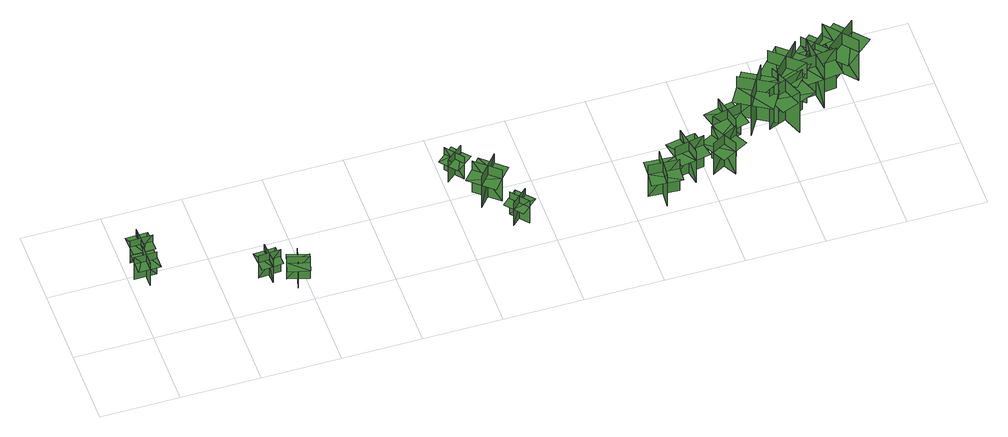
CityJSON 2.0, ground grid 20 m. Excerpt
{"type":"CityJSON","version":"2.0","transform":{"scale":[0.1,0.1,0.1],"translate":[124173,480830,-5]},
"CityObjects":{
"tree1":{"type":"SolitaryVegetationObject","geometry":[{"type":"MultiSurface","lod":"1","boundaries":[[[0,1,2]],[[0,2,3]],[[4,5,6]],[[4,6,7]],[[8,9,10]],[[8,10,11]],[[8,11,12]],[[8,12,13]]]}]},
"tree2":{"type":"SolitaryVegetationObject","geometry":[{"type":"MultiSurface","lod":"1","boundaries":[[[14,15,16]],[[14,16,17]],[[18,19,20]],[[18,20,21]],[[22,23,24]],[[22,24,25]],[[22,25,26]],[[22,26,27]]]}]},
"tree3":{"type":"SolitaryVegetationObject","geometry":[{"type":"MultiSurface","lod":"1","boundaries":[[[28,29,30]],[[28,30,31]],[[32,33,34]],[[32,34,35]],[[36,37,38]],[[36,38,39]],[[36,39,40]],[[36,40,41]]]}]},
"tree4":{"type":"SolitaryVegetationObject","geometry":[{"type":"MultiSurface","lod":"1","boundaries":[[[42,43,44]],[[42,44,45]],[[46,47,48]],[[46,48,49]],[[50,51,52]],[[50,52,53]],[[50,53,54]],[[50,54,55]]]}]},
"tree5":{"type":"SolitaryVegetationObject","geometry":[{"type":"MultiSurface","lod":"1","boundaries":[[[56,57,58]],[[56,58,59]],[[60,61,62]],[[60,62,63]],[[64,65,66]],[[64,66,67]],[[64,67,68]],[[64,68,69]]]}]},
"tree6":{"type":"SolitaryVegetationObject","geometry":[{"type":"MultiSurface","lod":"1","boundaries":[[[70,71,72]],[[70,72,73]],[[74,75,76]],[[74,76,77]],[[78,79,80]],[[78,80,81]],[[78,81,82]],[[78,82,83]]]}]},
"tree7":{"type":"SolitaryVegetationObject","geometry":[{"type":"MultiSurface","lod":"1","boundaries":[[[84,85,86]],[[84,86,87]],[[88,89,90]],[[88,90,91]],[[92,93,94]],[[92,94,95]],[[92,95,96]],[[92,96,97]]]}]},
"tree8":{"type":"SolitaryVegetationObject","geometry":[{"type":"MultiSurface","lod":"1","boundaries":[[[98,99,100]],[[98,100,101]],[[102,103,104]],[[102,104,105]],[[106,107,108]],[[106,108,109]],[[106,109,110]],[[106,110,111]]]}]},
"tree9":{"type":"SolitaryVegetationObject","geometry":[{"type":"MultiSurface","lod":"1","boundaries":[[[112,113,114]],[[112,114,115]],[[116,117,118]],[[116,118,119]],[[120,121,122]],[[120,122,123]],[[120,123,124]],[[120,124,125]]]}]},
"tree10":{"type":"SolitaryVegetationObject","geometry":[{"type":"MultiSurface","lod":"1","boundaries":[[[126,127,128]],[[126,128,129]],[[130,131,132]],[[130,132,133]],[[134,135,136]],[[134,136,137]],[[134,137,138]],[[134,138,139]]]}]},
"tree11":{"type":"SolitaryVegetationObject","geometry":[{"type":"MultiSurface","lod":"1","boundaries":[[[140,141,142]],[[140,142,143]],[[144,145,146]],[[144,146,147]],[[148,149,150]],[[148,150,151]],[[148,151,152]],[[148,152,153]]]}]},
"tree12":{"type":"SolitaryVegetationObject","geometry":[{"type":"MultiSurface","lod":"1","boundaries":[[[154,155,156]],[[154,156,157]],[[158,159,160]],[[158,160,161]],[[162,163,164]],[[162,164,165]],[[162,165,166]],[[162,166,167]]]}]},
"tree13":{"type":"SolitaryVegetationObject","geometry":[{"type":"MultiSurface","lod":"1","boundaries":[[[168,169,170]],[[168,170,171]],[[172,173,174]],[[172,174,175]],[[176,177,178]],[[176,178,179]],[[176,179,180]],[[176,180,181]]]}]},
"tree14":{"type":"SolitaryVegetationObject","geometry":[{"type":"MultiSurface","lod":"1","boundaries":[[[182,183,184]],[[182,184,185]],[[186,187,188]],[[186,188,189]],[[190,191,192]],[[190,192,193]],[[190,193,194]],[[190,194,195]]]}]},
"tree15":{"type":"SolitaryVegetationObject","geometry":[{"type":"MultiSurface","lod":"1","boundaries":[[[196,197,198]],[[196,198,199]],[[200,201,202]],[[200,202,203]],[[204,205,206]],[[204,206,207]],[[204,207,208]],[[204,208,209]]]}]},
"tree16":{"type":"SolitaryVegetationObject","geometry":[{"type":"MultiSurface","lod":"1","boundaries":[[[210,211,212]],[[210,212,213]],[[214,215,216]],[[214,216,217]],[[218,219,220]],[[218,220,221]],[[218,221,222]],[[218,222,223]]]}]},
"tree17":{"type":"SolitaryVegetationObject","geometry":[{"type":"MultiSurface","lod":"1","boundaries":[[[224,225,226]],[[224,226,227]],[[228,229,230]],[[228,230,231]],[[232,233,234]],[[232,234,235]],[[232,235,236]],[[232,236,237]]]}]}
},
"vertices":[
[62,167,36],[6,167,36],[6,167,113],[62,167,113],[36,194,36],[36,138,36],[36,138,113],[36,194,113],[36,194,91],[8,194,91],[8,138,91],[36,138,91],[64,138,91],[63,194,91],
[13,219,38],[69,220,38],[69,220,115],[13,219,115],[40,193,38],[38,249,38],[38,249,115],[40,193,115],[40,193,94],[68,194,94],[66,249,94],[38,249,94],[11,248,94],[12,193,94],
[286,79,37],[341,83,37],[341,83,114],[286,79,114],[314,55,37],[310,110,37],[310,110,114],[314,55,114],[314,55,92],[341,57,92],[337,112,92],[310,110,92],[282,108,92],[286,53,92],
[380,74,36],[365,21,36],[365,21,113],[380,74,113],[348,57,36],[401,41,36],[401,41,113],[348,57,113],[348,57,92],[340,30,92],[393,15,92],[401,41,92],[408,68,92],[355,83,92],
[844,230,36],[809,273,36],[809,273,113],[844,230,113],[848,267,36],[805,232,36],[805,232,113],[848,267,113],[848,267,91],[831,288,91],[788,253,91],[805,232,91],[823,210,91],[866,245,91],
[856,132,35],[906,191,35],[906,191,143],[856,132,143],[908,136,35],[849,186,35],[849,186,143],[908,136,143],[908,136,113],[933,166,113],[874,216,113],[849,186,113],[824,157,113],[883,107,113],
[911,89,37],[947,48,37],[947,48,114],[911,89,114],[908,52,37],[949,89,37],[949,89,114],[908,52,114],[908,52,92],[927,32,92],[968,68,92],[949,89,92],[931,110,92],[890,73,92],
[1280,86,25],[1274,9,25],[1274,9,133],[1280,86,133],[1241,52,25],[1318,47,25],[1318,47,133],[1241,52,133],[1241,52,102],[1238,14,102],[1315,9,102],[1318,47,102],[1320,86,102],[1243,91,102],
[1320,88,24],[1396,102,24],[1396,102,132],[1320,88,132],[1363,59,24],[1348,135,24],[1348,135,132],[1363,59,132],[1363,59,102],[1401,66,102],[1386,142,102],[1348,135,102],[1310,128,102],[1324,52,102],
[1414,83,11],[1482,120,11],[1482,120,119],[1414,83,119],[1463,68,11],[1426,136,11],[1426,136,119],[1463,68,119],[1463,68,89],[1497,86,89],[1460,155,89],[1426,136,89],[1392,118,89],[1429,50,89],
[1483,128,24],[1464,203,24],[1464,203,132],[1483,128,132],[1510,172,24],[1435,154,24],[1435,154,132],[1510,172,132],[1510,172,102],[1500,210,102],[1425,191,102],[1435,154,102],[1444,116,102],[1519,135,102],
[1584,247,24],[1533,162,24],[1533,162,163],[1584,247,163],[1520,231,24],[1605,180,24],[1605,180,163],[1520,231,163],[1520,231,124],[1494,189,124],[1580,138,124],[1605,180,124],[1631,223,124],[1545,274,124],
[1611,241,9],[1648,149,9],[1648,149,148],[1611,241,148],[1584,180,9],[1677,217,9],[1677,217,148],[1584,180,148],[1584,180,109],[1603,134,109],[1695,171,109],[1677,217,109],[1658,263,109],[1566,226,109],
[1615,287,23],[1689,221,23],[1689,221,162],[1615,287,162],[1618,221,23],[1685,295,23],[1685,295,162],[1618,221,162],[1618,221,123],[1655,188,123],[1722,262,123],[1685,295,123],[1648,328,123],[1581,254,123],
[1675,246,9],[1774,257,9],[1774,257,148],[1675,246,148],[1727,205,9],[1716,304,9],[1716,304,148],[1727,205,148],[1727,205,109],[1776,210,109],[1765,309,109],[1716,304,109],[1666,298,109],[1677,199,109],
[1763,328,24],[1706,276,24],[1706,276,131],[1763,328,131],[1711,331,24],[1763,274,24],[1763,274,131],[1711,331,131],[1711,331,101],[1683,305,101],[1735,247,101],[1763,274,101],[1792,300,101],[1740,357,101],
[1832,264,8],[1767,340,8],[1767,340,147],[1832,264,147],[1837,330,8],[1761,265,8],[1761,265,147],[1837,330,147],[1837,330,108],[1805,368,108],[1729,303,108],[1761,265,108],[1794,228,108],[1870,292,108]
]}
